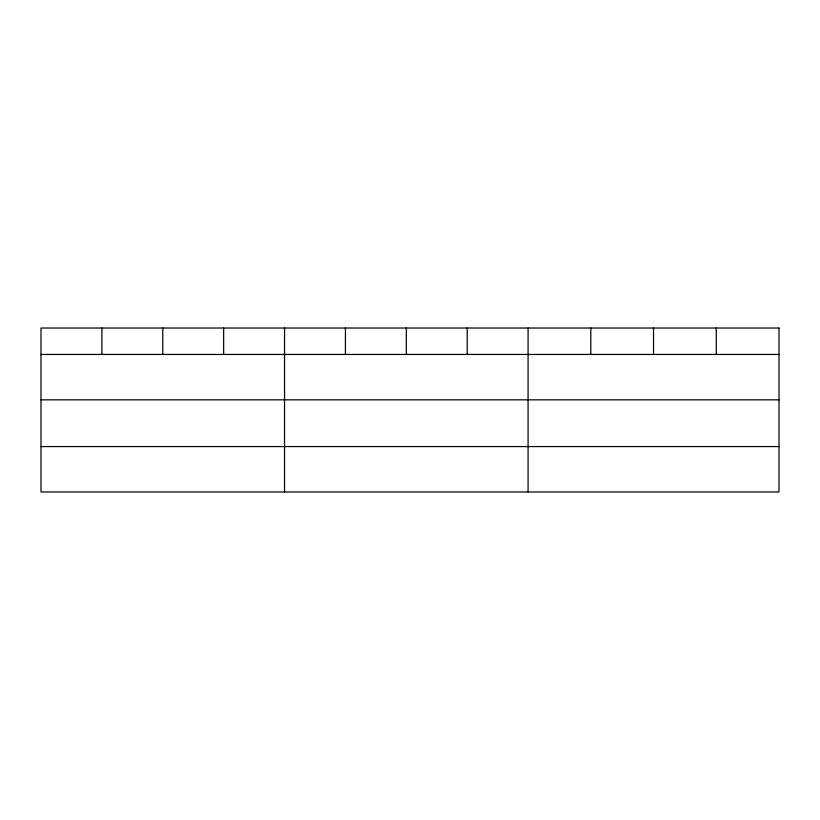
<?xml version="1.0" encoding="UTF-8"?>
<svg xmlns="http://www.w3.org/2000/svg" width="820" height="820" viewBox="0 0 820 820"><rect width="100%" height="100%" fill="white"/><g stroke="black" fill="none" stroke-linecap="round" stroke-linejoin="round"><path stroke-width="1.23" d="M41 354.445L779 354.445M41 399.832L779 399.832M41 446.582L779 446.582M716.27 328.031L716.27 354.445M653.54 328.031L653.54 354.445M590.81 328.031L590.81 354.445M528.08 328.031L528.08 491.969M467.195 328.031L467.195 354.445M406.31 328.031L406.31 354.445M345.425 328.031L345.425 354.445M284.54 328.031L284.54 491.969M223.655 328.031L223.655 354.445M162.77 328.031L162.77 354.445M101.885 328.031L101.885 354.445M779 328.031L41 328.031L41 491.969L779 491.969L779 328.031"/></g></svg>
